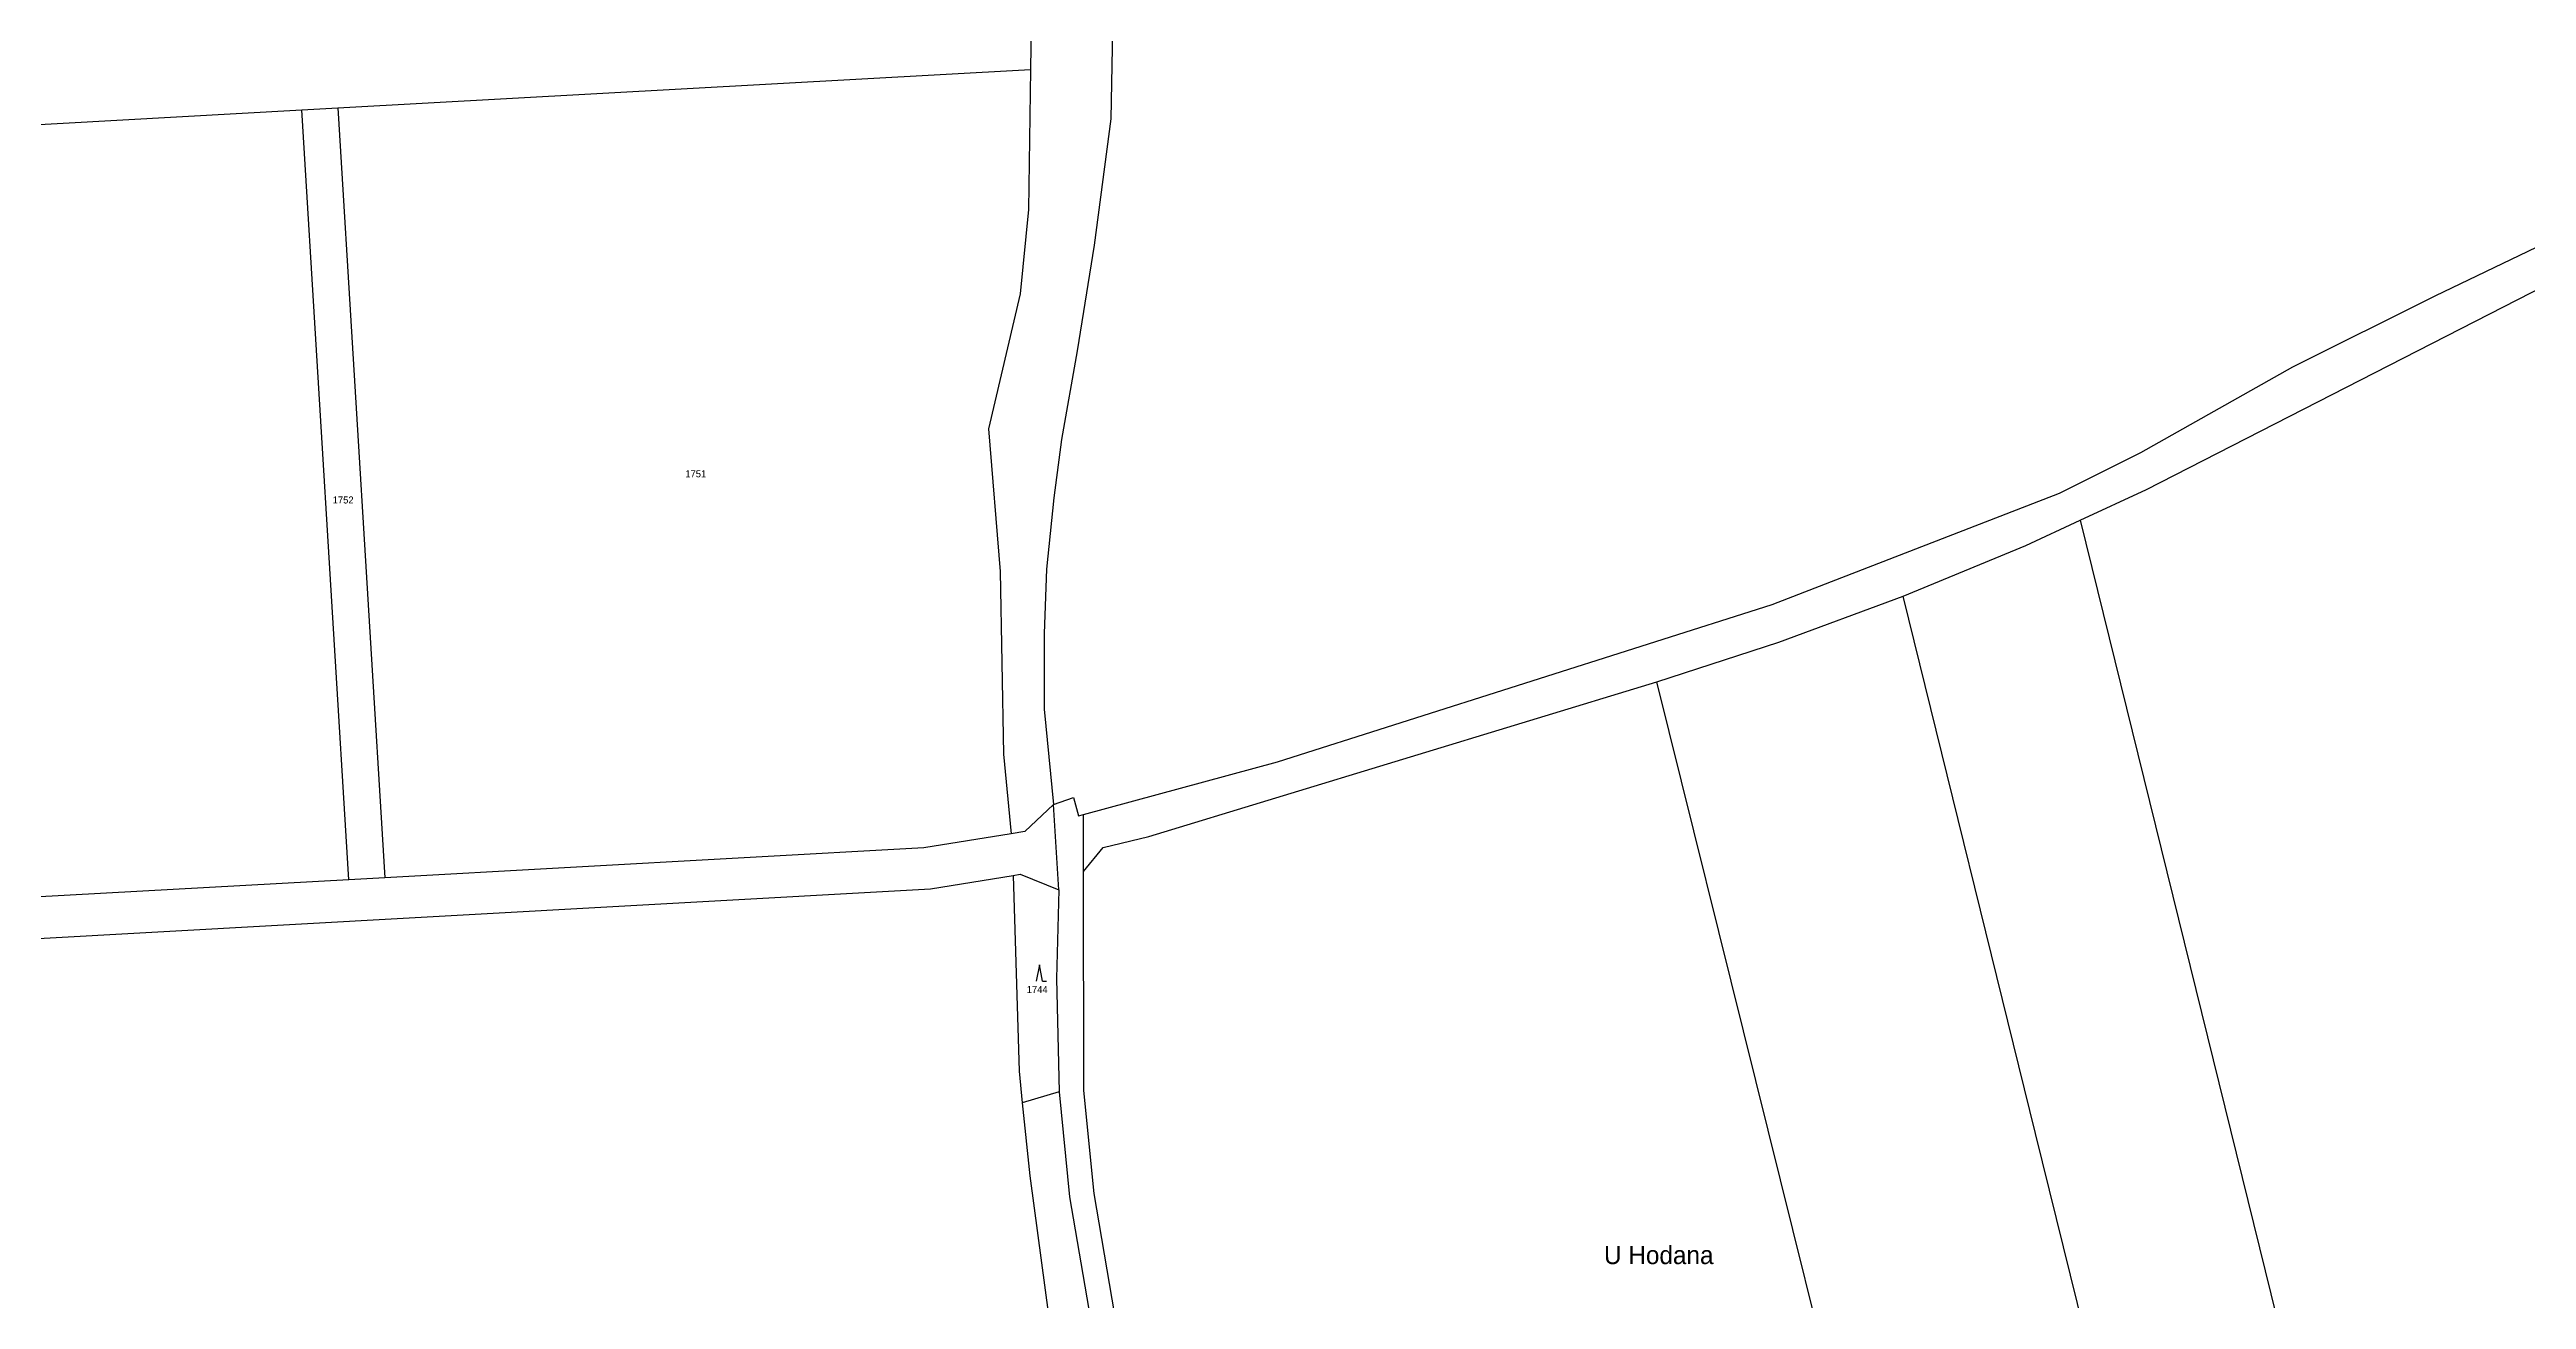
# Model space of a CAD drawing. Extents: x -820725 to -814908, y -1038210 to -1035296.
# Drawn here: x -816247 to -815648, y -1036809 to -1036507 of the extents above; entities that cross this region are included whole.
import ezdxf
from ezdxf.enums import TextEntityAlignment as Align

# ---------------------------------------------------------------- set-up
doc = ezdxf.new("R2010")
doc.units = 0
doc.header["$MEASUREMENT"] = 0
doc.linetypes.add('0_205_2', pattern=[0])
for name, color, linetype in [('1009', 1, 'CONTINUOUS'), ('18', 1, 'CONTINUOUS'), ('20502', 1, 'CONTINUOUS'), ('21900', 1, 'CONTINUOUS'), ('308', 1, 'CONTINUOUS')]:
    doc.layers.add(name, color=color, linetype=linetype)

# ---------------------------------------------------------------- blocks, each defined once
blk = doc.blocks.new('3_08$5')
at = {"layer": '308', "color": 255, "linetype": 'Continuous'}
for p, q in [((0, 4), (-0.75, 0)), ((0.75, 0), (0, 4)), ((0.75, 0), (1.75, 0))]:
    blk.add_line(p, q, dxfattribs=at)

msp = doc.modelspace()

# ---------------------------------------------------------------- linework, layer by layer
at = {"layer": '20502', "color": 3, "linetype": '0_205_2'}
for p, q in [((-815989.87, -1036501.93), (-815990.28, -1036523.5)), ((-815990.28, -1036523.5), (-815994.3, -1036554.07)), ((-815669.91, -1036566.33), (-815626.41, -1036545.42)), ((-815994.3, -1036554.07), (-815998.4, -1036579.69)), ((-815704.33, -1036583.55), (-815669.91, -1036566.33)), ((-815998.4, -1036579.69), (-816002.25, -1036601.14)), ((-815741.06, -1036604.25), (-815704.33, -1036583.55)), ((-816002.25, -1036601.14), (-816004.11, -1036615.2)), ((-815760.74, -1036614.1), (-815741.06, -1036604.25)), ((-816004.11, -1036615.2), (-816005.83, -1036632.45)), ((-815830.32, -1036641.05), (-815760.74, -1036614.1)), ((-816005.83, -1036632.45), (-816006.39, -1036648.03)), ((-815949.97, -1036679.1), (-815830.32, -1036641.05)), ((-816006.39, -1036648.03), (-816006.43, -1036666.37)), ((-816006.43, -1036666.37), (-816004.18, -1036689.44)), ((-815996.91, -1036691.84), (-815949.97, -1036679.1)), ((-816004.18, -1036689.44), (-815999.29, -1036687.71)), ((-815999.29, -1036687.71), (-815998.08, -1036692.16)), ((-815998.08, -1036692.16), (-815996.91, -1036691.84))]:
    msp.add_line(p, q, dxfattribs=at)
at = {"layer": '21900', "color": 3, "linetype": 'Continuous'}
for p, q in [((-816177.32, -1036520.84), (-816009.71, -1036511.54)), ((-816382.67, -1036532.23), (-816185.99, -1036521.32)), ((-816185.99, -1036521.32), (-816177.32, -1036520.84)), ((-816174.61, -1036707.65), (-816185.99, -1036521.32)), ((-816177.32, -1036520.84), (-816165.94, -1036707.17)), ((-816002.87, -1036710.06), (-816004.18, -1036689.44)), ((-815996.88, -1036705.66), (-815996.91, -1036691.84)), ((-816174.61, -1036707.65), (-816371.29, -1036718.54)), ((-816165.94, -1036707.17), (-816174.61, -1036707.65)), ((-816002.78, -1036758.94), (-816011.71, -1036761.67))]:
    msp.add_line(p, q, dxfattribs=at)
for points in [[(-816011.01, -1036442.32), (-816009.08, -1036467.14), (-816009.71, -1036511.54)], [(-816009.71, -1036511.54), (-816010.2, -1036545.48), (-816012.21, -1036565.88), (-816019.91, -1036598.53), (-816017.04, -1036633.09), (-816016.29, -1036677.24), (-816014.42, -1036696.54)], [(-815755.8, -1036620.66), (-815739.76, -1036613.22), (-815608.41, -1036546)], [(-815798.56, -1036639.06), (-815768.9, -1036626.73), (-815755.8, -1036620.66)], [(-815755.8, -1036620.66), (-815723.63, -1036751.25), (-815691.45, -1036881.83), (-815659.28, -1037012.42)], [(-815858.2, -1036659.79), (-815828.69, -1036650.19), (-815798.56, -1036639.06)], [(-815702.48, -1037029.03), (-815734.51, -1036899.04), (-815766.54, -1036769.05), (-815798.56, -1036639.06)], [(-815996.88, -1036705.66), (-815992.15, -1036699.82), (-815981.07, -1036697.16), (-815858.2, -1036659.79)], [(-815762.32, -1037045.61), (-815810.26, -1036852.7), (-815858.2, -1036659.79)], [(-816004.18, -1036689.44), (-816011.07, -1036696), (-816014.42, -1036696.54)], [(-816014.42, -1036696.54), (-816035.53, -1036699.95), (-816165.94, -1036707.17)], [(-815993.52, -1037093.73), (-815999.87, -1037088.49), (-816000.92, -1037059.18), (-815999.63, -1037039.42), (-815986.15, -1036959.2), (-815978.81, -1036880.93), (-815985.58, -1036834.73), (-815994.35, -1036783.58), (-815996.79, -1036758.61), (-815996.88, -1036705.66)], [(-816283.21, -1036723.73), (-816158.57, -1036716.77), (-816033.93, -1036709.82), (-816013.92, -1036706.59)], [(-816013.92, -1036706.59), (-816012.26, -1036706.32), (-816002.87, -1036710.06)], [(-816013.92, -1036706.59), (-816012.5, -1036753.95), (-816011.71, -1036761.67)], [(-816002.87, -1036710.06), (-816003.45, -1036731.52), (-816002.78, -1036758.94)], [(-816002.78, -1036758.94), (-816000.3, -1036784.37), (-815991.51, -1036835.64), (-815986.28, -1036873.41), (-815986.53, -1036901.15), (-815992.12, -1036958.6), (-816007.3, -1037048.89), (-816005.73, -1037092.45), (-816008.81, -1037096.69)], [(-816011.71, -1036761.67), (-816009.92, -1036779.27), (-816000.82, -1036846.65), (-816001.35, -1036861.99), (-816005.5, -1036882.32), (-816004.92, -1036942.35), (-816013.77, -1037001.06), (-816031.53, -1037051.71), (-816034.32, -1037099.89), (-816039.45, -1037109.61)]]:
    msp.add_lwpolyline(points, dxfattribs=at)

# ---------------------------------------------------------------- block references
at = {"layer": '308', "color": 0, "linetype": 'ByBlock'}
msp.add_blockref('3_08$5', (-816007.57, -1036732.2), dxfattribs=at)

# ---------------------------------------------------------------- texts
at = {"layer": '1009', "color": 255, "linetype": 'Continuous'}
msp.add_text('U Hodana', height=4.4, dxfattribs=at).set_placement((-815870.97, -1036801.98), align=Align.BOTTOM_LEFT)
at = {"layer": '18', "color": 255, "linetype": 'Continuous'}
for s, p in [('1751', (-816090.71, -1036609.41)), ('1752', (-816176.02, -1036615.74)), ('1744', (-816008.1, -1036734.2))]:
    msp.add_text(s, height=1.7, dxfattribs=at).set_placement(p, align=Align.MIDDLE_CENTER)

doc.saveas('drawing.dxf')
